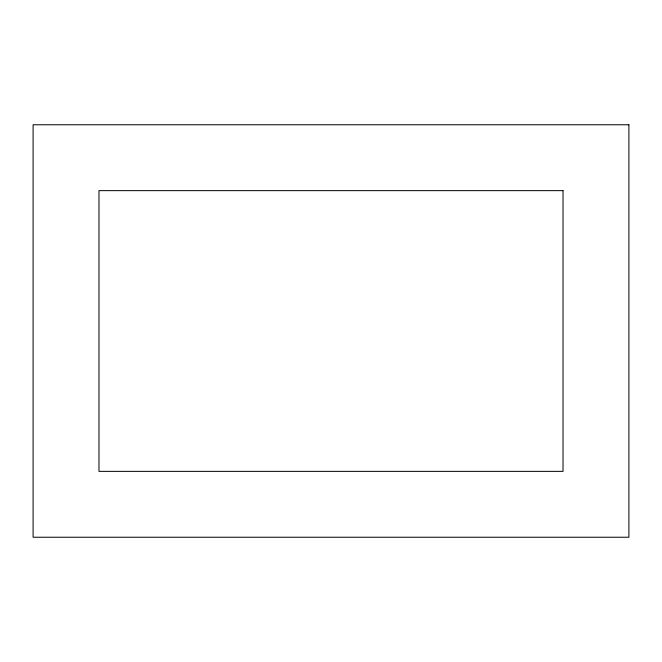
<?xml version="1.0" encoding="UTF-8"?>
<svg xmlns="http://www.w3.org/2000/svg" width="662" height="662" viewBox="0 0 662 662"><rect width="100%" height="100%" fill="white"/><g stroke="black" fill="none" stroke-linecap="round" stroke-linejoin="round"><path stroke-width="0.99" d="M628.9 124.762L33.1 124.762L33.1 537.238L628.9 537.238L628.9 124.762M563.023 190.639L98.977 190.639L98.977 471.361L563.023 471.361L563.023 190.639"/></g></svg>
